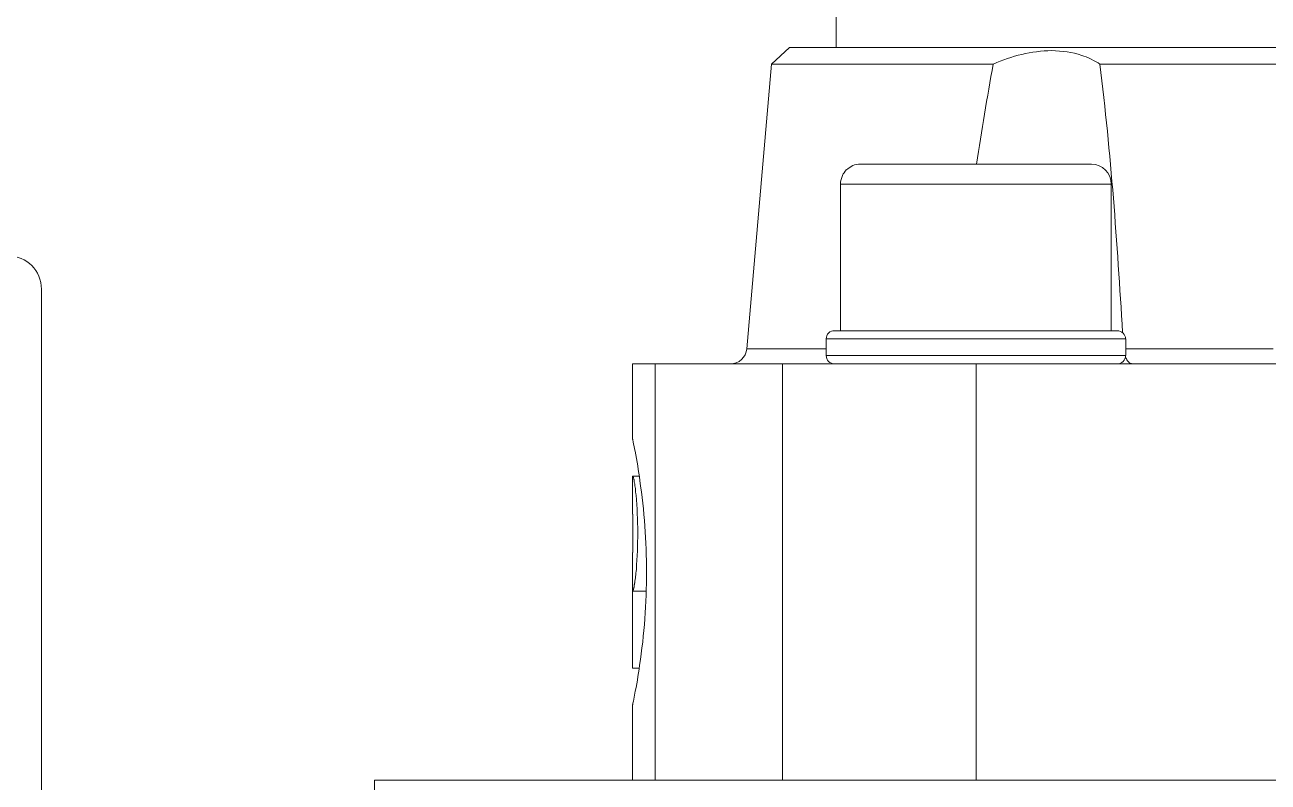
# Model space of a CAD drawing. Header units: millimetres. Extents: x -1838618 to -1600818, y -1770412 to -1553248.
# Drawn here: x -1791920.7 to -1791846, y -1686077.8 to -1686032.3 of the extents above; entities that cross this region are included whole.
import ezdxf

# ---------------------------------------------------------------- set-up
doc = ezdxf.new("R2010")
doc.units = ezdxf.units.MM
doc.header["$LTSCALE"] = 100
doc.layers.add('412equipment', color=6, linetype='Continuous')
doc.layers.add('_____1', color=160, linetype='Continuous')

# ---------------------------------------------------------------- blocks, each defined once
blk = doc.blocks.new('A$C2A4D0462')
at = {"layer": '_____1', "color": 7, "lineweight": 0}
for p, q in [((35.1172, -32.3302), (35.1172, -32.5303)), ((34.9303, -32.5303), (34.858, -32.5968)), ((38.8031, -32.5303), (34.9303, -32.5303)), ((34.858, -32.5968), (34.7583, -33.7361)), ((35.7463, -32.5968), (34.858, -32.5968)), ((36.1732, -32.5968), (37.5603, -32.5968)), ((35.2144, -32.9971), (36.1394, -32.9971)), ((36.219, -33.0771), (35.1343, -33.0771)), ((35.1343, -33.0771), (35.1343, -33.6641)), ((36.219, -33.6641), (36.219, -33.0771)), ((31.9331, -33.4974), (31.9331, -40.021)), ((35.1103, -33.6641), (36.2431, -33.6641)), ((36.2772, -33.6972), (35.0771, -33.6972)), ((35.0771, -33.6972), (35.0771, -33.764)), ((36.2772, -33.6972), (36.2772, -33.764)), ((34.7583, -33.7361), (35.0771, -33.7361)), ((35.0771, -33.764), (36.2772, -33.764)), ((36.8672, -33.7361), (36.2772, -33.7361)), ((34.3914, -33.7971), (34.3002, -33.7971)), ((34.3002, -33.7971), (34.3002, -34.092)), ((34.3914, -35.4638), (34.3914, -33.7971)), ((34.9021, -33.7971), (34.9021, -35.4638)), ((35.6772, -33.7971), (35.6772, -35.4638)), ((34.3002, -34.2463), (34.3021, -34.2463)), ((34.3002, -34.2463), (34.3002, -34.3989)), ((34.3281, -34.2463), (34.3021, -34.2463)), ((34.3021, -34.3989), (34.3002, -34.3989)), ((34.3021, -34.5529), (34.3021, -34.3989)), ((34.3002, -34.5529), (34.3021, -34.5529)), ((34.3002, -34.5529), (34.3002, -34.7073)), ((34.3021, -34.7073), (34.3002, -34.7073)), ((34.3002, -34.7073), (34.3002, -35.0153)), ((34.3543, -34.7073), (34.3021, -34.7073)), ((34.3281, -35.0153), (34.3002, -35.0153)), ((34.3002, -35.1689), (34.3002, -35.4638)), ((39.9002, -35.4638), (33.2674, -35.4638))]:
    blk.add_line(p, q, dxfattribs=at)
for points in [[(34.3914, -33.7971), (34.9021, -33.7971), (35.6772, -33.7971), (38.0569, -33.7971), (38.8314, -33.7971), (39.3421, -33.7971), (39.4333, -33.7971)], [(33.2674, -36.1969), (33.2674, -35.8159), (33.2674, -35.4638)]]:
    blk.add_lwpolyline(points, dxfattribs=at)
for points in [[(27.9657, -33.3637), (34.7596, -27.6689), (39.653, -20.036), (41.9919, -11.4853)], [(35.6793, -32.9971), (35.6998, -32.8635), (35.721, -32.7294), (35.7463, -32.5968)], [(36.2643, -33.671), (36.2421, -33.3124), (36.2179, -32.9537), (36.1732, -32.5968)], [(36.219, -33.0771), (36.219, -33.033), (36.1835, -32.9971), (36.1394, -32.9971)], [(31.9331, -33.4974), (31.9331, -33.424), (31.8735, -33.3644), (31.8001, -33.3644)], [(35.1103, -33.6641), (35.0926, -33.6627), (35.0757, -33.6793), (35.0771, -33.6972)], [(36.2762, -33.6972), (36.2762, -33.6789), (36.2614, -33.6641), (36.2431, -33.6641)], [(34.6923, -33.7971), (34.7267, -33.7971), (34.756, -33.7705), (34.7589, -33.7361)], [(35.0771, -33.764), (35.0761, -33.7823), (35.0926, -33.7974), (35.1103, -33.7971)], [(36.2431, -33.7971), (36.2614, -33.7971), (36.2762, -33.7823), (36.2762, -33.764)]]:
    blk.add_open_spline(points, degree=3, dxfattribs=at)
for points, knots in [([(35.7463, -32.5968), (35.82, -32.563), (35.8988, -32.5441), (35.9802, -32.5424), (36.0212, -32.5441), (36.0624, -32.5479), (36.1012, -32.562), (36.1196, -32.5668), (36.1573, -32.5844), (36.1732, -32.5968)], [0, 0, 0, 0, 1, 1, 1, 2, 2, 2, 3, 3, 3, 3]), ([(35.2144, -32.9971), (35.1903, -32.9978), (35.1755, -33.004), (35.1582, -33.0202), (35.1582, -33.0202), (35.1572, -33.0202), (35.1572, -33.0202), (35.1572, -33.0202), (35.1532, -33.025), (35.1532, -33.025), (35.1532, -33.025), (35.1491, -33.0312), (35.1491, -33.0312), (35.1491, -33.0312), (35.1451, -33.0361), (35.1451, -33.0361), (35.1451, -33.0361), (35.142, -33.0423), (35.142, -33.0423), (35.1381, -33.0536), (35.1336, -33.0643), (35.1343, -33.0771)], [0, 0, 0, 0, 1, 1, 1, 2, 2, 2, 3, 3, 3, 4, 4, 4, 5, 5, 5, 6, 6, 6, 7, 7, 7, 7]), ([(36.2762, -33.7709), (36.2812, -33.7823), (36.2815, -33.7805), (36.2872, -33.7888), (36.2872, -33.7888), (36.2893, -33.7902), (36.2893, -33.7902), (36.2893, -33.7902), (36.2903, -33.7923), (36.2903, -33.7923), (36.2903, -33.7923), (36.292, -33.7933), (36.292, -33.7933), (36.292, -33.7933), (36.293, -33.7943), (36.293, -33.7943), (36.293, -33.7943), (36.2953, -33.795), (36.2953, -33.795), (36.2953, -33.795), (36.2963, -33.795), (36.2963, -33.795), (36.2963, -33.795), (36.298, -33.796), (36.298, -33.796), (36.298, -33.796), (36.2991, -33.796), (36.2991, -33.796), (36.2991, -33.796), (36.3003, -33.7971), (36.3003, -33.7971), (36.3003, -33.7971), (36.3023, -33.7971), (36.3023, -33.7971)], [0, 0, 0, 0, 1, 1, 1, 2, 2, 2, 3, 3, 3, 4, 4, 4, 5, 5, 5, 6, 6, 6, 7, 7, 7, 8, 8, 8, 9, 9, 9, 10, 10, 10, 11, 11, 11, 11]), ([(34.3571, -34.6301), (34.3571, -34.5085), (34.3486, -34.3841), (34.3302, -34.2642), (34.3254, -34.2236), (34.3183, -34.1857), (34.3113, -34.1461), (34.3076, -34.1337), (34.3069, -34.1209), (34.3032, -34.1089), (34.3032, -34.1089), (34.3032, -34.1061), (34.3032, -34.1061), (34.3032, -34.1061), (34.3021, -34.104), (34.3021, -34.104), (34.3021, -34.104), (34.3021, -34.1002), (34.3021, -34.1002), (34.3021, -34.1002), (34.3014, -34.0978), (34.3014, -34.0978), (34.3014, -34.0978), (34.3014, -34.0951), (34.3014, -34.0951), (34.3014, -34.0951), (34.3002, -34.094), (34.3002, -34.094), (34.3002, -34.094), (34.3002, -34.092), (34.3002, -34.092)], [0, 0, 0, 0, 1, 1, 1, 2, 2, 2, 3, 3, 3, 4, 4, 4, 5, 5, 5, 6, 6, 6, 7, 7, 7, 8, 8, 8, 9, 9, 9, 10, 10, 10, 10]), ([(34.3021, -34.2463), (34.3021, -34.2463), (34.3032, -34.2463), (34.3032, -34.2463), (34.3032, -34.2463), (34.3032, -34.248), (34.3032, -34.248), (34.3032, -34.248), (34.3042, -34.248), (34.3042, -34.248), (34.3042, -34.248), (34.3042, -34.2511), (34.3042, -34.2511), (34.3042, -34.2511), (34.3052, -34.2522), (34.3052, -34.2522), (34.3052, -34.2522), (34.3052, -34.2549), (34.3052, -34.2549), (34.3052, -34.2549), (34.3063, -34.257), (34.3063, -34.257), (34.3063, -34.257), (34.3063, -34.2598), (34.3063, -34.2598), (34.3063, -34.2598), (34.3073, -34.2611), (34.3073, -34.2611), (34.3073, -34.2611), (34.3073, -34.2653), (34.3073, -34.2653), (34.3073, -34.2653), (34.308, -34.267), (34.308, -34.267), (34.308, -34.267), (34.308, -34.2711), (34.308, -34.2711), (34.308, -34.2711), (34.3092, -34.2728), (34.3092, -34.2728), (34.3095, -34.279), (34.3109, -34.2904), (34.3123, -34.2963), (34.3126, -34.3032), (34.314, -34.3159), (34.315, -34.3231), (34.3194, -34.3731), (34.3211, -34.4213), (34.3221, -34.472), (34.3218, -34.5219), (34.3197, -34.5705), (34.3163, -34.6201), (34.3147, -34.628), (34.3137, -34.6411), (34.3133, -34.649), (34.3119, -34.6546), (34.3106, -34.667), (34.3102, -34.6732), (34.3102, -34.6732), (34.3092, -34.6752), (34.3092, -34.6752), (34.3092, -34.6752), (34.3092, -34.6801), (34.3092, -34.6801), (34.3092, -34.6801), (34.308, -34.6821), (34.308, -34.6821), (34.3087, -34.6904), (34.3066, -34.6838), (34.3073, -34.6911), (34.3073, -34.6911), (34.3063, -34.6931), (34.3063, -34.6931), (34.3063, -34.6931), (34.3063, -34.6959), (34.3063, -34.6959), (34.3063, -34.6959), (34.3052, -34.6969), (34.3052, -34.6969), (34.3052, -34.6969), (34.3052, -34.7011), (34.3052, -34.7011), (34.3052, -34.7011), (34.3042, -34.7021), (34.3042, -34.7021), (34.3042, -34.7021), (34.3042, -34.7031), (34.3042, -34.7031), (34.3042, -34.7031), (34.3042, -34.7042), (34.3042, -34.7042), (34.3042, -34.7042), (34.3032, -34.7052), (34.3032, -34.7052), (34.3032, -34.7052), (34.3032, -34.7062), (34.3032, -34.7062), (34.3032, -34.7062), (34.3021, -34.7073), (34.3021, -34.7073)], [0, 0, 0, 0, 1, 1, 1, 2, 2, 2, 3, 3, 3, 4, 4, 4, 5, 5, 5, 6, 6, 6, 7, 7, 7, 8, 8, 8, 9, 9, 9, 10, 10, 10, 11, 11, 11, 12, 12, 12, 13, 13, 13, 14, 14, 14, 15, 15, 15, 16, 16, 16, 17, 17, 17, 18, 18, 18, 19, 19, 19, 20, 20, 20, 21, 21, 21, 22, 22, 22, 23, 23, 23, 24, 24, 24, 25, 25, 25, 26, 26, 26, 27, 27, 27, 28, 28, 28, 29, 29, 29, 30, 30, 30, 31, 31, 31, 32, 32, 32, 33, 33, 33, 33]), ([(34.3002, -35.1689), (34.3002, -35.1689), (34.3002, -35.1662), (34.3002, -35.1662), (34.3002, -35.1662), (34.3014, -35.1651), (34.3014, -35.1651), (34.3009, -35.1575), (34.3028, -35.1665), (34.3021, -35.1558), (34.3056, -35.1455), (34.3066, -35.1341), (34.3092, -35.1231), (34.3173, -35.0835), (34.324, -35.0442), (34.3292, -35.0039), (34.3483, -34.8816), (34.3571, -34.7541), (34.3571, -34.6301)], [0, 0, 0, 0, 1, 1, 1, 2, 2, 2, 3, 3, 3, 4, 4, 4, 5, 5, 5, 6, 6, 6, 6])]:
    blk.add_open_spline(points, degree=3, knots=knots, dxfattribs=at)
blk = doc.blocks.new('LOW PLATFOR')
at = {"layer": '412equipment', "linetype": 'Continuous', "lineweight": 0, "xscale": 15, "yscale": 15, "zscale": 15}
blk.add_blockref('A$C2A4D0462', (-26600.084, 0, 590), dxfattribs=at)

msp = doc.modelspace()

# ---------------------------------------------------------------- block references
at = {"layer": '412equipment', "color": 7}
msp.add_blockref('LOW PLATFOR', (-1765798.605, -1685545.743), dxfattribs=at)

doc.saveas('drawing.dxf')
